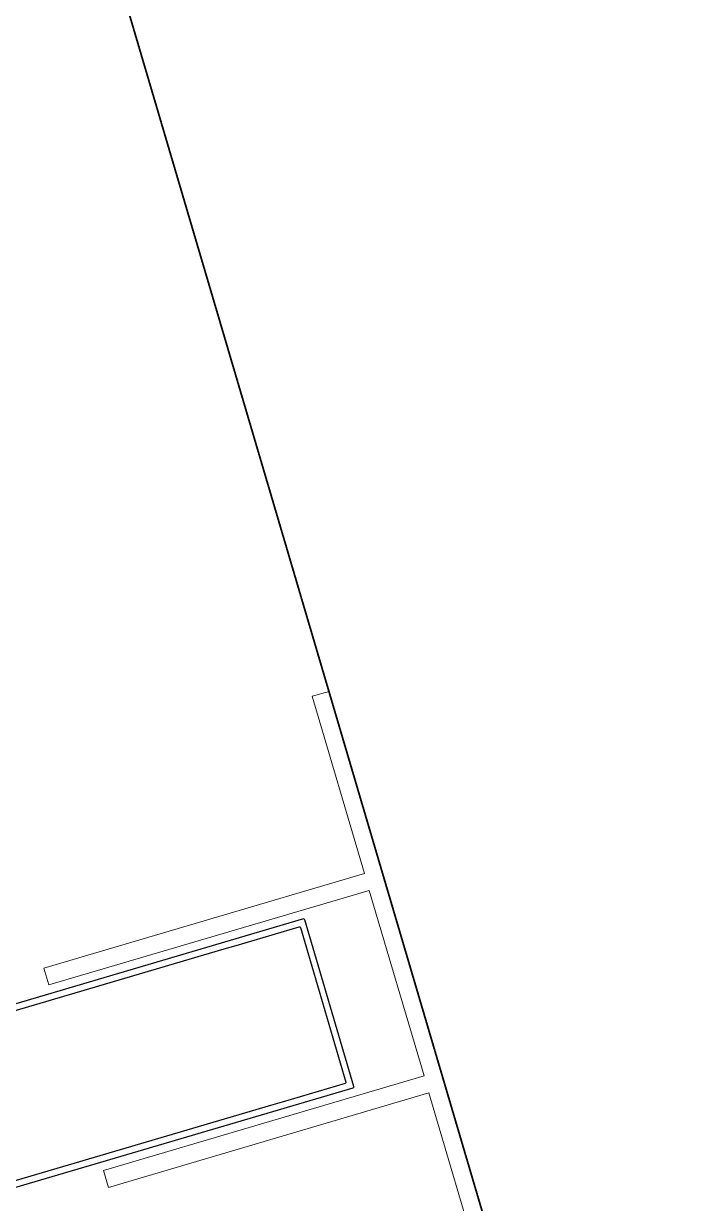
# Model space of a CAD drawing. Header units: millimetres. Extents: x 62878 to 70819, y -67946 to -61850.
# Drawn here: x 64570.84 to 64589.7, y -66936.96 to -66903.43 of the extents above; entities that cross this region are included whole.
import ezdxf

# ---------------------------------------------------------------- set-up
doc = ezdxf.new("R2010")
doc.units = ezdxf.units.MM
for name, color, linetype, lineweight in [('Dog_dos_yeni', 63, 'Continuous', 5), ('DOGRAMA', 171, 'Continuous', 0), ('DUVAR-GAZBETON', 84, 'Continuous', 35)]:
    doc.layers.add(name, color=color, linetype=linetype, lineweight=lineweight)

msp = doc.modelspace()

# ---------------------------------------------------------------- linework, layer by layer
at = {"layer": 'Dog_dos_yeni'}
msp.add_lwpolyline([(64584.33893023636, -66938.7105824015), (64579.53153809265, -66922.40447983907), (64579.05194684082, -66922.54587372564), (64580.53658264991, -66927.5815818699), (64571.42434886503, -66930.26806571493), (64571.56574275156, -66930.74765696678), (64580.67797653648, -66928.06117312175), (64582.23330928888, -66933.33667689197), (64573.121075504, -66936.02316073698), (64573.26246939056, -66936.5027519888), (64582.37470317544, -66933.81626814375), (64583.85933898454, -66938.85197628809), (64584.33893023636, -66938.7105824015)], close=True, dxfattribs=at)
at = {"layer": 'DOGRAMA', "lineweight": -2, "ltscale": 0.5}
msp.add_lwpolyline([(64570.10568827442, -66936.65152357465), (64580.2154718631, -66933.67094044553, 0.4142135623729288), (64580.23576370505, -66933.63368133725), (64578.83879210561, -66928.89531976909, 0.4142135623729288), (64578.80153299734, -66928.8750279272), (64568.69174940862, -66931.8556110563, 0.4142135623732619)], format="xyb", dxfattribs=at)
msp.add_lwpolyline([(64576.55039678768, -66929.72637143343), (64576.88611066399, -66929.62739571281), (64578.67978194587, -66929.098582577, -0.4142135623730953), (64578.71704105413, -66929.11887441891), (64580.0122090552, -66933.51193028573, -0.4142135623730951), (64579.99191721332, -66933.54918939406), (64578.19824593142, -66934.07800252987), (64577.86253205514, -66934.17697825049), (64570.63029597743, -66936.3091980601, -0.4142135623730951), (64570.59303686915, -66936.28890621818), (64569.29786886807, -66931.89585035136, -0.4142135623722071), (64569.31816070999, -66931.85859124307)], format="xyb", close=True, dxfattribs=at)
at = {"layer": 'DUVAR-GAZBETON', "ltscale": 5}
msp.add_line((64145.51447628776, -65450.48456893033), (64605.20468270158, -67009.47454126891), dxfattribs=at)

doc.saveas('drawing.dxf')
